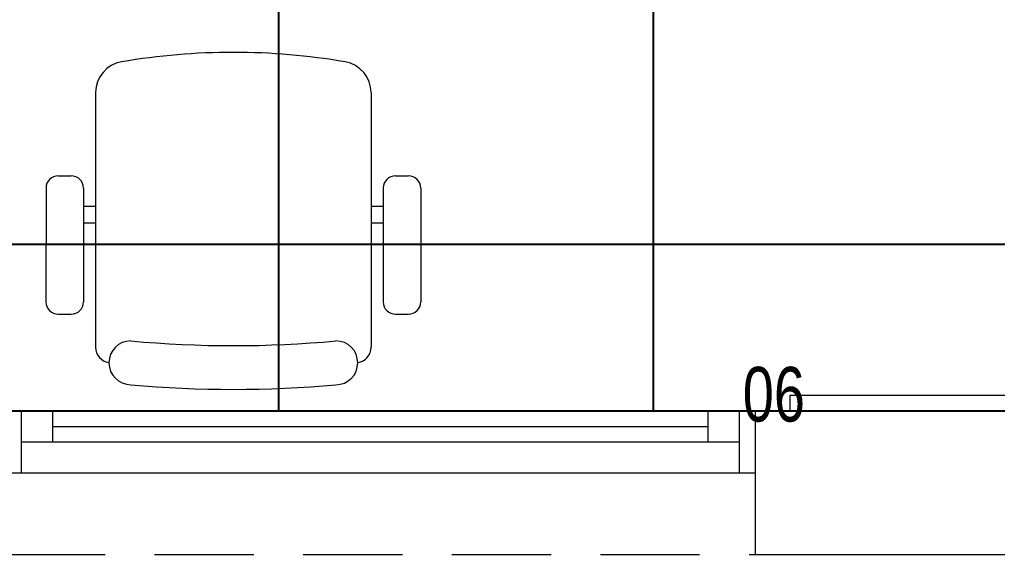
# Model space of a CAD drawing. Header units: inches. Extents: x -12418 to 183584, y -29325 to 19878.
# Drawn here: x 20585 to 22151, y -13697 to -12840 of the extents above; entities that cross this region are included whole.
import ezdxf

# ---------------------------------------------------------------- set-up
doc = ezdxf.new("R2010")
doc.units = ezdxf.units.IN
doc.header["$LTSCALE"] = 25
doc.header["$MEASUREMENT"] = 0
doc.linetypes.add('00-Ground Floor$0$HIDDEN', pattern=[9.525, 6.35, -3.175])
doc.linetypes.add('DASHDOT', pattern=[25.4, 12.7, -6.35, 0, -6.35])
doc.layers.get('0').update_dxf_attribs({"color": 8})
for name, color, linetype, lineweight in [('00-Ground Floor$0$72_EGR_EQP_TAG', 142, 'Continuous', 5), ('00-Ground Floor$0$Aluminum', 251, 'Continuous', 5), ('00-Ground Floor$0$LOADING', 253, 'Continuous', 5), ('00-Ground Floor$0$NEW Wall', 166, 'Continuous', 5), ('00-Ground Floor$0$Proj', 251, 'Continuous', 5), ('00-Ground Floor$0$Walls', 251, 'Continuous', 5), ('E-LITE-CLNG-CNDT', 6, 'DASHDOT', 35)]:
    doc.layers.add(name, color=color, linetype=linetype, lineweight=lineweight)
doc.layers.add('00-Ground Floor$0$False Ceiling', color=251, linetype='Continuous')
doc.styles.add('00-Ground Floor$0$X3G_ENTITY_257CFD', font='swisscl.ttf', dxfattribs={"height": 200})

# ---------------------------------------------------------------- blocks, each defined once
blk = doc.blocks.new('*X137')
at = {"color": 0}
for p, q in [((5, 3), (5, 3)), ((5, 3), (5, 3)), ((5, 3), (5, 3)), ((5, 3), (5, 3)), ((5, 3), (5, 3)), ((5, 3), (5, 3)), ((5, 3), (5, 3)), ((5, 3), (5, 3)), ((5, 3), (5, 3)), ((5, 3), (5, 3)), ((5, 3), (5, 3)), ((5, 3), (5, 3)), ((5, 3), (5, 3)), ((5, 3), (5, 3)), ((5, 3), (5, 3)), ((5, 3), (5, 3)), ((5, 3), (5, 3)), ((5, 3), (5, 3)), ((5, 3), (5, 3)), ((5, 3), (5, 3)), ((5, 3), (5, 3)), ((5, 3), (5, 3)), ((5, 3), (5, 3)), ((5, 3), (5, 3)), ((5, 3), (5, 3)), ((5, 3), (5, 3)), ((5, 3), (5, 3)), ((5, 3), (5, 3)), ((5, 3), (5, 3)), ((5, 3), (5, 3)), ((5, 3), (5, 3)), ((5, 3), (5, 3)), ((5, 3), (5, 3)), ((5, 3), (5, 3)), ((5, 3), (5, 3)), ((5, 3), (5, 3)), ((5, 3), (5, 3)), ((5, 3), (5, 3)), ((5, 3), (5, 3)), ((5, 3), (5, 3)), ((5, 3), (5, 3)), ((5, 3), (5, 3)), ((5, 3), (5, 3)), ((5, 3), (5, 3)), ((5, 3), (5, 3)), ((5, 3), (5, 3)), ((5, 3), (5, 3)), ((5, 3), (5, 3)), ((5, 3), (5, 3)), ((5, 3), (5, 3)), ((5, 3), (5, 3)), ((5, 3), (5, 3)), ((5, 3), (5, 3)), ((5, 3), (5, 3)), ((5, 3), (5, 3)), ((5, 3), (5, 3)), ((5, 3), (5, 3)), ((5, 3), (5, 3)), ((5, 3), (5, 3)), ((5, 3), (5, 3)), ((5, 3), (5, 3)), ((5, 3), (5, 3)), ((5, 3), (5, 3)), ((5, 3), (5, 3)), ((5, 3), (5, 3)), ((5, 3), (5, 3)), ((6, 3), (5, 3)), ((5, 3), (5, 3)), ((6, 3), (5, 3)), ((5, 3), (5, 3)), ((6, 3), (5, 3)), ((5, 3), (5, 3)), ((6, 3), (5, 3)), ((5, 3), (5, 3)), ((5, 3), (5, 3)), ((5, 3), (5, 3)), ((5, 3), (5, 3)), ((5, 3), (5, 3)), ((5, 3), (5, 3)), ((5, 3), (5, 3)), ((5, 3), (5, 3)), ((5, 3), (5, 3)), ((5, 3), (5, 3)), ((5, 3), (5, 3)), ((5, 3), (5, 3)), ((5, 3), (5, 3)), ((5, 3), (5, 3)), ((5, 3), (5, 3)), ((5, 3), (5, 3)), ((5, 3), (5, 3)), ((5, 3), (5, 3)), ((5, 3), (5, 3)), ((5, 3), (5, 3)), ((5, 3), (5, 3)), ((5, 3), (5, 3)), ((5, 3), (5, 3)), ((6, 3), (6, 3)), ((6, 3), (6, 3)), ((6, 3), (6, 3)), ((6, 3), (6, 3)), ((6, 3), (6, 3)), ((6, 3), (6, 3)), ((6, 3), (6, 3)), ((6, 3), (6, 3)), ((6, 3), (6, 3)), ((6, 3), (6, 3)), ((6, 3), (6, 3)), ((6, 3), (6, 3)), ((6, 3), (6, 3)), ((6, 3), (6, 3)), ((6, 3), (6, 3)), ((6, 3), (6, 3)), ((6, 3), (6, 3)), ((6, 3), (6, 3)), ((6, 3), (6, 3)), ((6, 3), (6, 3)), ((6, 3), (6, 3)), ((6, 3), (6, 3)), ((6, 3), (6, 3)), ((6, 3), (6, 3)), ((6, 3), (6, 3)), ((6, 3), (6, 3)), ((6, 3), (6, 3)), ((6, 3), (6, 3)), ((6, 3), (6, 3)), ((6, 3), (6, 3)), ((6, 3), (6, 3)), ((6, 3), (6, 3)), ((6, 3), (6, 3)), ((6, 3), (6, 3)), ((6, 3), (6, 3)), ((6, 3), (6, 3)), ((6, 3), (6, 3)), ((6, 3), (6, 3)), ((6, 3), (6, 3)), ((6, 3), (6, 3)), ((6, 3), (6, 3)), ((6, 3), (6, 3)), ((6, 3), (6, 3)), ((6, 3), (6, 3)), ((6, 3), (6, 3)), ((6, 3), (6, 3)), ((6, 3), (6, 3)), ((6, 3), (6, 3)), ((6, 3), (6, 3)), ((6, 3), (6, 3)), ((6, 3), (6, 3)), ((6, 3), (6, 3)), ((6, 3), (6, 3)), ((6, 3), (6, 3)), ((6, 3), (6, 3)), ((6, 3), (6, 3)), ((6, 3), (6, 3)), ((6, 3), (6, 3)), ((6, 3), (6, 3)), ((6, 3), (6, 3)), ((6, 3), (6, 3)), ((6, 3), (6, 3)), ((6, 3), (6, 3)), ((6, 3), (6, 3)), ((6, 3), (6, 3)), ((6, 3), (6, 3)), ((6, 3), (6, 3)), ((6, 3), (6, 3)), ((6, 3), (6, 3)), ((6, 3), (6, 3)), ((6, 3), (6, 3)), ((6, 3), (6, 3)), ((6, 3), (6, 3)), ((6, 3), (6, 3)), ((6, 3), (6, 3)), ((6, 3), (6, 3)), ((6, 3), (6, 3)), ((6, 3), (6, 3)), ((6, 3), (6, 3)), ((6, 3), (6, 3)), ((6, 3), (6, 3)), ((6, 3), (6, 3)), ((6, 3), (6, 3)), ((6, 3), (6, 3)), ((6, 3), (6, 3)), ((6, 3), (6, 3)), ((6, 3), (6, 3)), ((6, 3), (6, 3)), ((6, 3), (6, 3)), ((6, 3), (6, 3)), ((6, 3), (6, 3)), ((6, 3), (6, 3)), ((6, 3), (6, 3)), ((6, 3), (6, 3)), ((6, 3), (6, 3)), ((6, 3), (6, 3)), ((6, 3), (6, 3)), ((6, 3), (6, 3)), ((6, 3), (6, 3)), ((6, 3), (6, 3)), ((6, 3), (6, 3)), ((6, 3), (6, 3)), ((6, 3), (6, 3)), ((6, 3), (6, 3)), ((6, 3), (6, 3)), ((6, 3), (6, 3)), ((6, 3), (6, 3)), ((6, 3), (6, 3)), ((6, 3), (6, 3)), ((6, 3), (6, 3)), ((6, 3), (6, 3)), ((6, 3), (6, 3)), ((6, 3), (6, 3)), ((6, 3), (6, 3)), ((6, 3), (6, 3)), ((6, 3), (6, 3)), ((6, 3), (6, 3)), ((6, 3), (6, 3)), ((6, 3), (6, 3)), ((6, 3), (6, 3)), ((6, 3), (6, 3)), ((6, 3), (6, 3)), ((6, 3), (6, 3)), ((6, 3), (6, 3)), ((6, 3), (6, 3)), ((6, 3), (6, 3)), ((6, 3), (6, 3)), ((6, 3), (6, 3)), ((6, 3), (6, 3)), ((6, 3), (6, 3)), ((6, 3), (6, 3)), ((6, 3), (6, 3)), ((6, 3), (6, 3)), ((6, 3), (6, 3)), ((6, 3), (6, 3)), ((6, 3), (6, 3)), ((6, 3), (6, 3)), ((6, 3), (6, 3)), ((6, 3), (6, 3)), ((6, 3), (6, 3)), ((6, 3), (6, 3)), ((6, 3), (6, 3)), ((6, 3), (6, 3)), ((6, 3), (6, 3)), ((6, 3), (6, 3)), ((6, 3), (6, 3)), ((6, 3), (6, 3)), ((6, 3), (6, 3)), ((6, 3), (6, 3)), ((6, 3), (6, 3)), ((6, 3), (6, 3)), ((6, 3), (6, 3)), ((6, 3), (6, 3)), ((6, 3), (6, 3)), ((6, 3), (6, 3)), ((6, 3), (6, 3)), ((6, 3), (6, 3)), ((6, 3), (6, 3)), ((6, 3), (6, 3)), ((6, 3), (6, 3)), ((6, 3), (6, 3)), ((6, 3), (6, 3)), ((6, 3), (6, 3)), ((6, 3), (6, 3)), ((6, 3), (6, 3)), ((6, 3), (6, 3)), ((6, 3), (6, 3)), ((6, 3), (6, 3)), ((6, 3), (6, 3)), ((6, 3), (6, 3)), ((6, 3), (6, 3)), ((6, 3), (6, 3)), ((6, 3), (6, 3)), ((6, 3), (6, 3)), ((6, 3), (6, 3)), ((6, 3), (6, 3)), ((6, 3), (6, 3)), ((6, 3), (6, 3)), ((6, 3), (6, 3)), ((6, 3), (6, 3)), ((6, 3), (6, 3)), ((6, 3), (6, 3)), ((6, 3), (6, 3)), ((6, 3), (6, 3)), ((6, 3), (6, 3)), ((6, 3), (6, 3)), ((6, 3), (6, 3)), ((6, 3), (6, 3)), ((6, 3), (6, 3)), ((6, 3), (6, 3)), ((6, 3), (6, 3)), ((6, 3), (6, 3)), ((6, 3), (6, 3)), ((6, 3), (6, 3)), ((6, 3), (6, 3)), ((6, 3), (6, 3)), ((6, 3), (6, 3)), ((6, 3), (6, 3)), ((6, 3), (6, 3)), ((6, 3), (6, 3)), ((6, 3), (6, 3)), ((6, 3), (6, 3)), ((6, 3), (6, 3)), ((6, 3), (6, 3)), ((6, 3), (5, 3)), ((6, 3), (5, 3)), ((6, 3), (5, 3)), ((6, 3), (5, 3)), ((6, 3), (5, 3)), ((6, 3), (6, 3)), ((6, 3), (6, 3)), ((6, 3), (6, 3)), ((6, 3), (6, 3)), ((6, 3), (6, 3)), ((6, 3), (6, 3)), ((6, 3), (6, 3)), ((6, 3), (6, 3)), ((6, 3), (6, 3)), ((6, 3), (6, 3)), ((6, 3), (6, 3)), ((6, 3), (6, 3)), ((6, 3), (6, 3)), ((6, 3), (6, 3)), ((6, 3), (6, 3)), ((6, 3), (6, 3)), ((6, 3), (6, 3)), ((6, 3), (6, 3)), ((6, 3), (6, 3)), ((6, 3), (6, 3)), ((6, 3), (6, 3)), ((6, 3), (6, 3)), ((6, 3), (6, 3)), ((6, 3), (6, 3)), ((6, 3), (6, 3)), ((6, 3), (6, 3)), ((6, 3), (6, 3)), ((6, 3), (6, 3)), ((6, 3), (6, 3)), ((6, 3), (6, 3)), ((6, 3), (6, 3)), ((6, 3), (6, 3)), ((6, 3), (6, 3)), ((6, 3), (6, 3)), ((6, 3), (6, 3)), ((6, 3), (6, 3)), ((6, 3), (6, 3)), ((6, 3), (6, 3)), ((6, 3), (6, 3)), ((6, 3), (6, 3)), ((6, 3), (6, 3)), ((6, 3), (6, 3)), ((6, 3), (6, 3)), ((6, 3), (6, 3)), ((6, 3), (6, 3)), ((6, 3), (6, 3)), ((6, 3), (6, 3)), ((6, 3), (6, 3)), ((6, 3), (6, 3)), ((6, 3), (6, 3)), ((6, 3), (6, 3)), ((6, 3), (6, 3)), ((6, 3), (6, 3)), ((6, 3), (6, 3)), ((6, 3), (6, 3)), ((6, 3), (6, 3)), ((6, 3), (6, 3)), ((6, 3), (6, 3)), ((6, 3), (6, 3)), ((6, 3), (6, 3)), ((6, 3), (6, 3)), ((6, 3), (6, 3)), ((6, 3), (6, 3)), ((6, 3), (6, 3)), ((6, 3), (6, 3)), ((6, 3), (6, 3)), ((6, 3), (6, 3)), ((6, 3), (6, 3)), ((6, 3), (6, 3)), ((6, 3), (6, 3)), ((6, 3), (6, 3)), ((6, 3), (6, 3)), ((6, 3), (6, 3)), ((6, 3), (6, 3)), ((6, 3), (6, 3)), ((6, 3), (6, 3)), ((6, 3), (6, 3)), ((6, 3), (6, 3)), ((6, 3), (6, 3)), ((6, 3), (6, 3)), ((6, 3), (6, 3)), ((6, 3), (6, 3)), ((6, 3), (6, 3)), ((6, 3), (6, 3)), ((6, 3), (6, 3)), ((6, 3), (6, 3)), ((6, 3), (6, 3)), ((6, 3), (6, 3)), ((6, 3), (6, 3)), ((6, 3), (6, 3)), ((6, 3), (6, 3)), ((6, 3), (6, 3)), ((6, 3), (6, 3)), ((6, 3), (6, 3)), ((6, 3), (6, 3)), ((6, 3), (6, 3)), ((6, 3), (6, 3)), ((6, 3), (6, 3)), ((6, 3), (6, 3)), ((6, 3), (6, 3)), ((6, 3), (6, 3)), ((6, 3), (6, 3)), ((6, 3), (6, 3)), ((6, 3), (6, 3)), ((6, 3), (6, 3)), ((6, 3), (6, 3)), ((6, 3), (6, 3)), ((6, 3), (6, 3)), ((6, 3), (6, 3)), ((6, 3), (6, 3)), ((6, 3), (6, 3)), ((6, 3), (6, 3)), ((6, 3), (6, 3)), ((6, 3), (6, 3)), ((6, 3), (6, 3)), ((6, 3), (6, 3)), ((6, 3), (6, 3)), ((6, 3), (6, 3)), ((6, 3), (6, 3)), ((6, 3), (6, 3)), ((6, 3), (6, 3)), ((6, 3), (6, 3)), ((6, 3), (6, 3)), ((6, 3), (6, 3)), ((6, 3), (6, 3)), ((6, 3), (6, 3)), ((6, 3), (6, 3)), ((6, 3), (6, 3)), ((6, 3), (6, 3)), ((6, 3), (6, 3)), ((6, 3), (6, 3)), ((6, 3), (6, 3)), ((6, 3), (6, 3)), ((6, 3), (6, 3)), ((6, 3), (6, 3)), ((6, 3), (6, 3)), ((6, 3), (6, 3)), ((6, 3), (6, 3)), ((6, 3), (6, 3)), ((6, 3), (6, 3)), ((6, 3), (6, 3)), ((6, 3), (6, 3)), ((6, 3), (6, 3)), ((6, 3), (6, 3)), ((6, 3), (6, 3)), ((6, 3), (6, 3)), ((6, 3), (6, 3)), ((6, 3), (6, 3)), ((6, 3), (6, 3)), ((6, 3), (6, 3)), ((6, 3), (6, 3)), ((6, 3), (6, 3)), ((6, 3), (6, 3)), ((6, 3), (6, 3)), ((6, 3), (6, 3)), ((6, 3), (6, 3)), ((6, 3), (6, 3)), ((6, 3), (6, 3)), ((6, 3), (6, 3)), ((6, 3), (6, 3)), ((6, 3), (6, 3)), ((6, 3), (6, 3)), ((6, 3), (6, 3)), ((6, 3), (6, 3)), ((6, 3), (6, 3)), ((6, 3), (6, 3)), ((6, 3), (6, 3)), ((6, 3), (6, 3)), ((6, 3), (6, 3)), ((6, 3), (6, 3)), ((6, 3), (6, 3)), ((6, 3), (6, 3)), ((6, 3), (6, 3)), ((6, 3), (6, 3)), ((6, 3), (6, 3)), ((6, 3), (6, 3)), ((6, 3), (6, 3)), ((6, 3), (6, 3)), ((6, 3), (6, 3)), ((6, 3), (6, 3)), ((6, 3), (6, 3)), ((6, 3), (6, 3)), ((6, 3), (6, 3)), ((6, 3), (6, 3)), ((6, 3), (6, 3)), ((6, 3), (6, 3)), ((6, 3), (6, 3)), ((6, 3), (6, 3)), ((6, 3), (6, 3)), ((6, 3), (6, 3)), ((6, 3), (6, 3)), ((6, 3), (6, 3)), ((6, 3), (6, 3)), ((6, 3), (6, 3)), ((6, 3), (6, 3)), ((6, 3), (6, 3)), ((6, 3), (6, 3)), ((6, 3), (6, 3)), ((6, 3), (6, 3)), ((6, 3), (6, 3)), ((6, 3), (6, 3)), ((6, 3), (6, 3)), ((6, 3), (6, 3)), ((6, 3), (6, 3)), ((6, 3), (6, 3)), ((6, 3), (6, 3)), ((6, 3), (6, 3)), ((6, 3), (6, 3)), ((6, 3), (6, 3)), ((6, 3), (6, 3)), ((6, 3), (6, 3)), ((6, 3), (6, 3)), ((6, 3), (6, 3)), ((6, 3), (6, 3)), ((6, 3), (6, 3)), ((6, 3), (6, 3)), ((6, 3), (6, 3)), ((6, 3), (6, 3)), ((6, 3), (6, 3)), ((6, 3), (6, 3)), ((6, 3), (6, 3)), ((6, 3), (6, 3)), ((6, 3), (6, 3)), ((6, 3), (6, 3)), ((6, 3), (6, 3)), ((6, 3), (6, 3)), ((6, 3), (6, 3)), ((6, 3), (6, 3)), ((6, 3), (6, 3)), ((6, 3), (6, 3)), ((6, 3), (6, 3)), ((6, 3), (6, 3)), ((6, 3), (6, 3)), ((6, 3), (6, 3)), ((6, 3), (6, 3)), ((6, 3), (6, 3)), ((6, 3), (6, 3)), ((6, 3), (6, 3)), ((6, 3), (6, 3)), ((6, 3), (6, 3)), ((6, 3), (6, 3)), ((6, 3), (6, 3)), ((6, 3), (6, 3)), ((6, 3), (6, 3)), ((6, 3), (6, 3)), ((6, 3), (6, 3)), ((6, 3), (6, 3)), ((6, 3), (6, 3)), ((6, 3), (6, 3)), ((6, 3), (6, 3)), ((6, 3), (6, 3)), ((6, 3), (6, 3)), ((6, 3), (6, 3)), ((6, 3), (6, 3)), ((6, 3), (6, 3)), ((6, 3), (6, 3)), ((6, 3), (6, 3)), ((6, 3), (6, 3)), ((6, 3), (6, 3)), ((6, 3), (6, 3)), ((6, 3), (6, 3)), ((6, 3), (6, 3)), ((6, 3), (6, 3)), ((6, 3), (6, 3)), ((6, 3), (6, 3)), ((6, 3), (6, 3)), ((6, 3), (6, 3)), ((6, 3), (6, 3)), ((6, 3), (6, 3)), ((6, 3), (6, 3)), ((6, 3), (6, 3)), ((6, 3), (6, 3)), ((6, 3), (6, 3)), ((6, 3), (6, 3)), ((6, 3), (6, 3)), ((6, 3), (6, 3)), ((6, 3), (6, 3)), ((6, 3), (6, 3)), ((6, 3), (6, 3)), ((6, 3), (6, 3)), ((6, 3), (6, 3)), ((6, 3), (6, 3)), ((6, 3), (6, 3)), ((6, 3), (6, 3)), ((6, 3), (6, 3)), ((6, 3), (6, 3)), ((6, 3), (6, 3)), ((6, 3), (6, 3)), ((6, 3), (6, 3)), ((6, 3), (6, 3)), ((6, 3), (6, 3)), ((6, 3), (6, 3)), ((6, 3), (6, 3)), ((6, 3), (6, 3)), ((6, 3), (6, 3)), ((6, 3), (6, 3)), ((6, 3), (6, 3)), ((6, 3), (6, 3)), ((6, 3), (6, 3)), ((6, 3), (6, 3)), ((6, 3), (6, 3)), ((6, 3), (6, 3)), ((6, 3), (6, 3)), ((6, 3), (6, 3)), ((6, 3), (6, 3)), ((6, 3), (6, 3)), ((6, 3), (6, 3)), ((6, 3), (6, 3)), ((6, 3), (6, 3)), ((6, 3), (6, 3)), ((6, 3), (6, 3)), ((6, 3), (6, 3)), ((6, 3), (6, 3)), ((6, 3), (6, 3)), ((6, 3), (6, 3)), ((6, 3), (6, 3)), ((6, 3), (6, 3))]:
    blk.add_line(p, q, dxfattribs=at)
blk = doc.blocks.new('*X138')
at = {"color": 0}
for p, q in [((13, 1), (13, 1)), ((13, 1), (13, 1)), ((13, 1), (13, 1)), ((13, 1), (13, 1)), ((13, 1), (13, 1)), ((13, 1), (13, 1)), ((13, 1), (13, 1)), ((13, 1), (13, 1)), ((13, 1), (13, 1)), ((13, 1), (13, 1)), ((13, 1), (13, 1)), ((13, 1), (13, 1)), ((13, 1), (13, 1)), ((13, 1), (13, 1)), ((13, 1), (13, 1)), ((13, 1), (14, 1)), ((13, 1), (14, 1)), ((13, 1), (14, 1)), ((13, 1), (13, 1)), ((13, 1), (13, 1)), ((13, 1), (13, 1)), ((13, 1), (13, 1)), ((13, 1), (13, 1)), ((13, 1), (13, 1)), ((13, 1), (13, 1)), ((13, 1), (13, 1)), ((13, 1), (13, 1)), ((13, 1), (13, 1)), ((13, 1), (13, 1)), ((13, 1), (13, 1)), ((13, 1), (13, 1)), ((13, 1), (13, 1)), ((13, 1), (13, 1)), ((13, 1), (13, 1)), ((13, 1), (13, 1)), ((13, 1), (13, 1)), ((13, 1), (13, 1)), ((13, 1), (13, 1)), ((13, 1), (13, 1)), ((13, 1), (13, 1)), ((13, 1), (13, 1)), ((13, 1), (13, 1)), ((13, 1), (13, 1)), ((13, 1), (13, 1)), ((13, 1), (13, 1)), ((13, 1), (13, 1)), ((13, 1), (13, 1)), ((13, 1), (13, 1)), ((13, 1), (13, 1)), ((13, 1), (13, 1)), ((13, 1), (13, 1)), ((13, 1), (13, 1)), ((13, 1), (13, 1)), ((13, 1), (13, 1)), ((13, 1), (13, 1)), ((13, 1), (13, 1)), ((13, 1), (13, 1)), ((13, 1), (13, 1)), ((13, 1), (13, 1)), ((13, 1), (13, 1)), ((13, 1), (13, 1)), ((13, 1), (13, 1)), ((13, 1), (13, 1)), ((13, 1), (13, 1)), ((13, 1), (13, 1)), ((13, 1), (13, 1)), ((13, 1), (13, 1)), ((13, 1), (13, 1)), ((13, 1), (13, 1)), ((13, 1), (13, 1)), ((13, 1), (13, 1)), ((13, 1), (13, 1)), ((13, 1), (13, 1)), ((13, 1), (13, 1)), ((13, 1), (13, 1)), ((13, 1), (13, 1)), ((13, 1), (13, 1)), ((13, 1), (13, 1)), ((13, 1), (13, 1)), ((13, 1), (13, 1)), ((13, 1), (13, 1)), ((13, 1), (13, 1)), ((13, 1), (13, 1)), ((13, 1), (13, 1)), ((13, 1), (13, 1)), ((13, 1), (13, 1)), ((13, 1), (13, 1)), ((13, 1), (13, 1)), ((13, 1), (13, 1)), ((13, 1), (13, 1)), ((13, 1), (13, 1)), ((13, 1), (13, 1)), ((13, 1), (13, 1)), ((13, 1), (13, 1)), ((13, 1), (13, 1)), ((13, 1), (13, 1)), ((13, 1), (13, 1)), ((13, 1), (13, 1)), ((13, 1), (13, 1)), ((13, 1), (13, 1)), ((13, 1), (13, 1)), ((13, 1), (13, 1)), ((13, 1), (13, 1)), ((13, 1), (13, 1)), ((13, 1), (13, 1)), ((13, 1), (13, 1)), ((13, 1), (13, 1)), ((13, 1), (13, 1)), ((13, 1), (13, 1)), ((13, 1), (13, 1)), ((13, 1), (13, 1)), ((13, 1), (13, 1)), ((13, 1), (13, 1)), ((13, 1), (13, 1)), ((13, 1), (13, 1)), ((13, 1), (13, 1)), ((13, 1), (13, 1)), ((13, 1), (13, 1)), ((13, 1), (13, 1)), ((13, 1), (13, 1)), ((13, 1), (13, 1)), ((13, 1), (13, 1)), ((13, 1), (13, 1)), ((13, 1), (14, 1)), ((13, 0), (13, 0)), ((13, 0), (13, 0)), ((13, 0), (13, 0)), ((13, 0), (13, 0)), ((13, 0), (13, 0)), ((13, 0), (13, 0)), ((13, 0), (13, 0)), ((13, 0), (13, 0)), ((13, 0), (13, 0)), ((13, 0), (13, 0)), ((13, 0), (13, 0)), ((13, 0), (13, 0)), ((13, 0), (13, 0)), ((13, 0), (13, 0)), ((13, 0), (13, 0)), ((13, 0), (13, 0)), ((13, 0), (13, 0)), ((13, 0), (13, 0)), ((13, 0), (13, 0)), ((13, 0), (13, 0)), ((13, 0), (13, 0)), ((13, 0), (13, 0)), ((13, 0), (13, 0)), ((13, 0), (13, 0)), ((13, 0), (13, 0)), ((13, 0), (13, 0)), ((13, 0), (13, 0)), ((13, 0), (13, 0)), ((13, 0), (13, 0)), ((13, 0), (13, 0)), ((13, 0), (13, 0)), ((13, 0), (13, 0)), ((13, 0), (13, 0)), ((13, 0), (13, 0)), ((13, 0), (13, 0)), ((13, 0), (13, 0)), ((13, 0), (13, 0)), ((13, 0), (13, 0)), ((13, 0), (13, 0)), ((13, 0), (13, 0)), ((13, 0), (13, 0)), ((13, 0), (13, 0)), ((13, 0), (13, 0)), ((13, 0), (13, 0)), ((13, 0), (13, 0)), ((13, 0), (13, 0)), ((13, 0), (13, 0)), ((13, 0), (13, 0)), ((13, 0), (14, 0)), ((13, 0), (14, 0)), ((13, 0), (13, 0)), ((13, 0), (14, 0)), ((14, 1), (14, 1)), ((14, 1), (14, 1)), ((14, 1), (14, 1)), ((14, 1), (14, 1)), ((14, 1), (14, 1)), ((14, 1), (14, 1)), ((14, 1), (14, 1)), ((14, 1), (14, 1)), ((14, 1), (14, 1)), ((14, 1), (14, 1)), ((14, 1), (14, 1)), ((14, 1), (14, 1)), ((14, 1), (14, 1)), ((14, 1), (14, 1)), ((14, 1), (14, 1)), ((14, 1), (14, 1)), ((14, 1), (14, 1)), ((14, 1), (14, 1)), ((14, 1), (14, 1)), ((14, 1), (14, 1)), ((14, 1), (14, 1)), ((14, 1), (14, 1)), ((14, 1), (14, 1)), ((14, 1), (14, 1)), ((14, 1), (14, 1)), ((14, 1), (14, 1)), ((14, 1), (14, 1)), ((14, 1), (14, 1)), ((14, 1), (14, 1)), ((14, 1), (14, 1)), ((14, 1), (14, 1)), ((14, 1), (14, 1)), ((14, 1), (14, 1)), ((14, 1), (14, 1)), ((14, 1), (14, 1)), ((14, 1), (14, 1)), ((14, 1), (14, 1)), ((14, 1), (14, 1)), ((14, 1), (14, 1)), ((14, 1), (14, 1)), ((14, 1), (14, 1)), ((14, 1), (14, 1)), ((14, 1), (14, 1)), ((14, 1), (14, 1)), ((14, 1), (14, 1)), ((14, 1), (14, 1)), ((14, 1), (14, 1)), ((14, 1), (14, 1)), ((14, 1), (14, 1)), ((14, 1), (14, 1)), ((14, 1), (14, 1)), ((14, 1), (14, 1)), ((14, 1), (14, 1)), ((14, 1), (14, 1)), ((14, 1), (14, 1)), ((14, 1), (14, 1)), ((14, 1), (14, 1)), ((14, 1), (14, 1)), ((14, 1), (14, 1)), ((14, 1), (14, 1)), ((14, 1), (14, 1)), ((14, 1), (14, 1)), ((14, 1), (14, 1)), ((14, 1), (14, 1)), ((14, 1), (14, 1)), ((14, 1), (14, 1)), ((14, 1), (14, 1)), ((14, 1), (14, 1)), ((14, 1), (14, 1)), ((14, 1), (14, 1)), ((14, 1), (14, 1)), ((14, 1), (14, 1)), ((14, 1), (14, 1)), ((14, 1), (14, 1)), ((14, 1), (14, 1)), ((14, 1), (14, 1)), ((14, 1), (14, 1)), ((14, 1), (14, 1)), ((14, 1), (14, 1)), ((14, 1), (14, 1)), ((14, 1), (14, 1)), ((14, 1), (14, 1)), ((14, 1), (14, 1)), ((14, 1), (14, 1)), ((14, 1), (14, 1)), ((14, 1), (14, 1)), ((14, 1), (14, 1)), ((14, 1), (14, 1)), ((14, 1), (14, 1)), ((14, 1), (14, 1)), ((14, 1), (14, 1)), ((14, 1), (14, 1)), ((14, 1), (14, 1)), ((14, 1), (14, 1)), ((14, 0), (14, 0)), ((14, 0), (14, 0)), ((14, 0), (14, 0)), ((14, 0), (14, 0)), ((14, 0), (14, 0)), ((14, 0), (14, 0)), ((14, 0), (14, 0)), ((14, 0), (14, 0)), ((14, 0), (14, 0)), ((14, 0), (14, 0)), ((14, 0), (14, 0)), ((14, 0), (14, 0)), ((14, 0), (14, 0)), ((14, 0), (14, 0)), ((14, 0), (14, 0)), ((14, 0), (14, 0)), ((14, 0), (14, 0)), ((14, 0), (14, 0)), ((14, 0), (14, 0)), ((14, 0), (14, 0)), ((14, 0), (14, 0)), ((14, 0), (14, 0)), ((14, 0), (14, 0)), ((14, 0), (14, 0)), ((14, 0), (14, 0)), ((14, 0), (14, 0)), ((14, 0), (14, 0)), ((14, 0), (14, 0)), ((14, 0), (14, 0)), ((14, 0), (14, 0)), ((14, 0), (14, 0)), ((14, 0), (14, 0)), ((14, 0), (14, 0)), ((14, 0), (14, 0)), ((14, 0), (14, 0)), ((14, 0), (14, 0)), ((14, 0), (14, 0)), ((14, 0), (14, 0)), ((14, 0), (14, 0)), ((14, 0), (14, 0)), ((14, 0), (14, 0)), ((14, 0), (14, 0)), ((14, 0), (14, 0)), ((14, 0), (14, 0)), ((14, 0), (14, 0)), ((14, 0), (14, 0)), ((14, 0), (14, 0)), ((14, 0), (14, 0)), ((13, 0), (13, 0)), ((13, 0), (14, 0)), ((13, 0), (13, 0)), ((13, 0), (14, 0)), ((13, 0), (13, 0)), ((13, 0), (14, 0)), ((13, 0), (13, 0)), ((13, 0), (13, 0)), ((13, 0), (13, 0)), ((13, 0), (13, 0)), ((13, 0), (14, 0)), ((13, 0), (13, 0)), ((13, 0), (14, 0)), ((13, 0), (13, 0)), ((13, 0), (14, 0)), ((13, 0), (13, 0)), ((13, 0), (14, 0)), ((13, 0), (13, 0)), ((13, 0), (14, 0)), ((13, 0), (13, 0)), ((13, 0), (14, 0)), ((13, 0), (13, 0)), ((13, 0), (14, 0)), ((13, 0), (13, 0)), ((13, 0), (13, 0)), ((13, 0), (13, 0)), ((13, 0), (14, 0)), ((13, 0), (13, 0)), ((13, 0), (14, 0)), ((13, 0), (13, 0)), ((13, 0), (14, 0)), ((13, 0), (13, 0)), ((13, 0), (14, 0)), ((13, 0), (13, 0)), ((13, 0), (13, 0)), ((13, 0), (13, 0)), ((13, 0), (13, 0)), ((13, 0), (13, 0)), ((13, 0), (13, 0)), ((13, 0), (13, 0)), ((13, 0), (13, 0)), ((13, 0), (13, 0)), ((13, 0), (13, 0)), ((13, 0), (13, 0)), ((13, 0), (13, 0)), ((13, 0), (13, 0)), ((13, 0), (13, 0)), ((13, 0), (13, 0)), ((13, 0), (13, 0)), ((13, 0), (13, 0)), ((13, 0), (13, 0)), ((13, 0), (13, 0)), ((13, 0), (13, 0)), ((13, 0), (13, 0)), ((13, 0), (13, 0)), ((13, 0), (13, 0)), ((13, 0), (13, 0)), ((13, 0), (13, 0)), ((13, 0), (13, 0)), ((13, 0), (13, 0)), ((13, 0), (13, 0)), ((13, 0), (13, 0)), ((13, 0), (13, 0)), ((13, 0), (13, 0)), ((13, -1), (13, -1)), ((13, -1), (13, -1)), ((13, -1), (13, -1)), ((13, -1), (13, -1)), ((13, -1), (13, -1)), ((13, -1), (14, -1)), ((13, -1), (13, -1)), ((14, 0), (14, 0)), ((14, 0), (14, 0)), ((14, 0), (14, 0)), ((14, 0), (14, 0)), ((14, 0), (14, 0)), ((14, 0), (14, 0)), ((14, 0), (14, 0)), ((14, 0), (14, 0)), ((14, 0), (14, 0)), ((14, 0), (14, 0)), ((14, 0), (14, 0)), ((14, 0), (14, 0)), ((14, 0), (14, 0)), ((14, 0), (14, 0)), ((14, 0), (14, 0)), ((13, 0), (14, 0)), ((14, 0), (14, 0)), ((14, 0), (14, 0)), ((14, 0), (14, 0)), ((14, 0), (14, 0)), ((14, 0), (14, 0)), ((14, 0), (14, 0)), ((14, 0), (14, 0)), ((14, 0), (14, 0)), ((14, 0), (14, 0)), ((14, 0), (14, 0)), ((14, 0), (14, 0)), ((14, 0), (14, 0)), ((14, 0), (14, 0)), ((14, 0), (14, 0)), ((14, 0), (14, 0)), ((14, 0), (14, 0)), ((14, 0), (14, 0)), ((14, 0), (14, 0)), ((14, 0), (14, 0)), ((14, 0), (14, 0)), ((14, 0), (14, 0)), ((14, 0), (14, 0)), ((14, 0), (14, 0)), ((14, 0), (14, 0)), ((14, 0), (14, 0)), ((14, 0), (14, 0)), ((14, 0), (14, 0)), ((14, 0), (14, 0)), ((14, 0), (14, 0)), ((14, 0), (14, 0)), ((14, 0), (14, 0)), ((14, 0), (14, 0)), ((14, 0), (14, 0)), ((14, 0), (14, 0)), ((14, -1), (14, -1)), ((14, -1), (14, -1)), ((14, -1), (14, -1)), ((14, -1), (14, -1)), ((14, -1), (14, -1))]:
    blk.add_line(p, q, dxfattribs=at)
blk = doc.blocks.new('00-Ground Floor$0$GF21018-P')
at = {"color": 0}
for p, q in [((-0.2207, 0.4756), (-0.2207, 0.0675)), ((0.2205, 0.4756), (0.2205, 0.0675)), ((-0.2806, 0.3422), (-0.2598, 0.3422)), ((0.2596, 0.3422), (0.2804, 0.3422)), ((-0.3002, 0.3226), (-0.3002, 0.14)), ((-0.2402, 0.3226), (-0.2402, 0.14)), ((0.24, 0.3226), (0.24, 0.14)), ((0.3, 0.3226), (0.3, 0.14)), ((-0.2402, 0.2937), (-0.2207, 0.2937)), ((0.2205, 0.2937), (0.24, 0.2937)), ((-0.2402, 0.2671), (-0.2207, 0.2671)), ((0.2205, 0.2671), (0.24, 0.2671)), ((-0.2806, 0.1204), (-0.2598, 0.1204)), ((0.2596, 0.1204), (0.2804, 0.1204))]:
    blk.add_line(p, q, dxfattribs=at)
for points in [[(0.24, 0.2937), (0.24, 0.2937), (0.24, 0.2937), (0.24, 0.2937), (0.24, 0.2937), (0.24, 0.2937), (0.24, 0.2937), (0.24, 0.2937), (0.24, 0.2937), (0.24, 0.2937), (0.24, 0.2937), (0.24, 0.2937), (0.24, 0.2937), (0.24, 0.2937), (0.24, 0.2937), (0.24, 0.2937), (0.24, 0.2937), (0.24, 0.2937), (0.24, 0.2937), (0.24, 0.2937), (0.24, 0.2937), (0.24, 0.2937), (0.24, 0.2937), (0.24, 0.2937), (0.24, 0.2937), (0.24, 0.2937), (0.24, 0.2937), (0.24, 0.2937), (0.24, 0.2937), (0.24, 0.2937), (0.24, 0.2937), (0.24, 0.2937), (0.24, 0.2937), (0.24, 0.2937), (0.24, 0.2937), (0.24, 0.2937), (0.24, 0.2937), (0.24, 0.2937), (0.24, 0.2937), (0.24, 0.2937), (0.24, 0.2937), (0.24, 0.2937), (0.24, 0.2937), (0.24, 0.2937), (0.24, 0.2937), (0.24, 0.2937), (0.24, 0.2937), (0.24, 0.2937), (0.24, 0.2937), (0.24, 0.2937), (0.24, 0.2937), (0.24, 0.2937), (0.24, 0.2937), (0.24, 0.2937), (0.24, 0.2937), (0.24, 0.2937), (0.24, 0.2937), (0.24, 0.2937), (0.24, 0.2937), (0.24, 0.2937), (0.24, 0.2937), (0.24, 0.2937), (0.24, 0.2937), (0.24, 0.2937), (0.24, 0.2937), (0.24, 0.2937), (0.24, 0.2937), (0.24, 0.2937), (0.24, 0.2937), (0.24, 0.2937), (0.24, 0.2937), (0.24, 0.2937), (0.24, 0.2937), (0.24, 0.2937), (0.24, 0.2937), (0.24, 0.2937), (0.24, 0.2937), (0.24, 0.2937), (0.24, 0.2937), (0.24, 0.2937), (0.24, 0.2937), (0.24, 0.2937), (0.24, 0.2937), (0.24, 0.2937), (0.24, 0.2937), (0.24, 0.2937), (0.24, 0.2937), (0.24, 0.2937), (0.24, 0.2937), (0.24, 0.2937), (0.24, 0.2937), (0.24, 0.2937), (0.24, 0.2937), (0.24, 0.2937), (0.24, 0.2937), (0.24, 0.2937), (0.24, 0.2937), (0.24, 0.2937), (0.24, 0.2937), (0.24, 0.2937), (0.24, 0.2937), (0.24, 0.2937), (0.24, 0.2937), (0.24, 0.2937), (0.24, 0.2937), (0.24, 0.2937), (0.24, 0.2937), (0.24, 0.2937), (0.24, 0.2937), (0.24, 0.2937), (0.24, 0.2937), (0.24, 0.2937), (0.24, 0.2937), (0.24, 0.2937), (0.24, 0.2937), (0.24, 0.2937), (0.24, 0.2937), (0.24, 0.2937), (0.24, 0.2937), (0.24, 0.2937), (0.24, 0.2937), (0.24, 0.2937), (0.24, 0.2937), (0.24, 0.2937), (0.24, 0.2937), (0.24, 0.2937), (0.24, 0.2937), (0.24, 0.2937), (0.24, 0.2937), (0.24, 0.2937), (0.24, 0.2937), (0.24, 0.2937), (0.24, 0.2937), (0.24, 0.2937), (0.24, 0.2937), (0.24, 0.2937), (0.24, 0.2937), (0.24, 0.2937), (0.24, 0.2937), (0.24, 0.2937), (0.24, 0.2937), (0.24, 0.2937), (0.24, 0.2937), (0.24, 0.2937), (0.24, 0.2937), (0.24, 0.2937), (0.24, 0.2937), (0.24, 0.2937), (0.24, 0.2937), (0.24, 0.2937), (0.24, 0.2937), (0.24, 0.2937), (0.24, 0.2937), (0.24, 0.2937), (0.24, 0.2937), (0.24, 0.2937), (0.24, 0.2937), (0.24, 0.2937), (0.24, 0.2937), (0.24, 0.2937), (0.24, 0.2937), (0.24, 0.2937), (0.24, 0.2937), (0.24, 0.2937), (0.24, 0.2937), (0.24, 0.2937), (0.24, 0.2937), (0.24, 0.2937), (0.24, 0.2937), (0.24, 0.2937), (0.24, 0.2937), (0.24, 0.2937), (0.24, 0.2937), (0.24, 0.2937), (0.24, 0.2937), (0.24, 0.2937), (0.24, 0.2937), (0.24, 0.2937), (0.24, 0.2937), (0.24, 0.2937), (0.24, 0.2937), (0.24, 0.2937), (0.24, 0.2937), (0.24, 0.2937), (0.24, 0.2937), (0.24, 0.2937), (0.24, 0.2937), (0.24, 0.2937), (0.24, 0.2937), (0.24, 0.2937), (0.24, 0.2937), (0.24, 0.2937), (0.24, 0.2937), (0.24, 0.2937), (0.24, 0.2937), (0.24, 0.2937), (0.24, 0.2937), (0.24, 0.2937), (0.24, 0.2937), (0.24, 0.2937), (0.24, 0.2937), (0.24, 0.2937), (0.24, 0.2937), (0.24, 0.2937), (0.24, 0.2937), (0.24, 0.2937), (0.24, 0.2937), (0.24, 0.2937), (0.24, 0.2937), (0.24, 0.2937), (0.24, 0.2937), (0.24, 0.2937), (0.24, 0.2937), (0.24, 0.2937), (0.24, 0.2937), (0.24, 0.2937), (0.24, 0.2937), (0.24, 0.2937), (0.24, 0.2937), (0.24, 0.2937), (0.24, 0.2937), (0.24, 0.2937), (0.24, 0.2937), (0.24, 0.2937), (0.24, 0.2937), (0.24, 0.2937), (0.24, 0.2937), (0.24, 0.2937), (0.24, 0.2937), (0.24, 0.2937), (0.24, 0.2937), (0.24, 0.2937), (0.24, 0.2937), (0.24, 0.2937), (0.24, 0.2937), (0.24, 0.2937), (0.24, 0.2937), (0.24, 0.2937), (0.24, 0.2937), (0.24, 0.2937), (0.24, 0.2937), (0.24, 0.2937), (0.24, 0.2937), (0.24, 0.2937), (0.24, 0.2937), (0.24, 0.2937), (0.24, 0.2937), (0.24, 0.2937), (0.24, 0.2937), (0.24, 0.2937), (0.24, 0.2937), (0.24, 0.2937), (0.24, 0.2937), (0.24, 0.2937), (0.24, 0.2937), (0.24, 0.2937), (0.24, 0.2937), (0.24, 0.2937), (0.24, 0.2937), (0.24, 0.2937), (0.24, 0.2937), (0.24, 0.2937), (0.24, 0.2937), (0.24, 0.2937), (0.24, 0.2937), (0.24, 0.2937), (0.24, 0.2937), (0.24, 0.2937), (0.24, 0.2937), (0.24, 0.2937), (0.24, 0.2937), (0.24, 0.2937), (0.24, 0.2937), (0.24, 0.2937), (0.24, 0.2937), (0.24, 0.2937), (0.24, 0.2937)], [(0.24, 0.2937), (0.24, 0.2937), (0.24, 0.2937), (0.24, 0.2937), (0.24, 0.2937), (0.24, 0.2937), (0.24, 0.2937), (0.24, 0.2937), (0.24, 0.2937), (0.24, 0.2937), (0.24, 0.2937), (0.24, 0.2937), (0.24, 0.2937), (0.24, 0.2937), (0.24, 0.2937), (0.24, 0.2937), (0.24, 0.2937), (0.24, 0.2937), (0.24, 0.2937), (0.24, 0.2937), (0.24, 0.2937), (0.24, 0.2937), (0.24, 0.2937), (0.24, 0.2937), (0.24, 0.2937), (0.24, 0.2937), (0.24, 0.2937), (0.24, 0.2937), (0.24, 0.2937), (0.24, 0.2937), (0.24, 0.2937), (0.24, 0.2937), (0.24, 0.2937), (0.24, 0.2937), (0.24, 0.2937), (0.24, 0.2937), (0.24, 0.2937), (0.24, 0.2937), (0.24, 0.2937), (0.24, 0.2937), (0.24, 0.2937), (0.24, 0.2937), (0.24, 0.2937), (0.24, 0.2937), (0.24, 0.2937), (0.24, 0.2937), (0.24, 0.2937), (0.24, 0.2937), (0.24, 0.2937), (0.24, 0.2937), (0.24, 0.2937), (0.24, 0.2937), (0.24, 0.2937), (0.24, 0.2937), (0.24, 0.2937), (0.24, 0.2937), (0.24, 0.2937), (0.24, 0.2937), (0.24, 0.2937), (0.24, 0.2937), (0.24, 0.2937), (0.24, 0.2937), (0.24, 0.2937), (0.24, 0.2937), (0.24, 0.2937), (0.24, 0.2937), (0.24, 0.2937), (0.24, 0.2937), (0.24, 0.2937), (0.24, 0.2937), (0.24, 0.2937), (0.24, 0.2937), (0.24, 0.2937), (0.24, 0.2937), (0.24, 0.2937), (0.24, 0.2937), (0.24, 0.2937), (0.24, 0.2937), (0.24, 0.2937), (0.24, 0.2937), (0.24, 0.2937), (0.24, 0.2937), (0.24, 0.2937), (0.24, 0.2937), (0.24, 0.2937), (0.24, 0.2937), (0.24, 0.2937), (0.24, 0.2937), (0.24, 0.2937), (0.24, 0.2937), (0.24, 0.2937), (0.24, 0.2937), (0.24, 0.2937), (0.24, 0.2937), (0.24, 0.2937), (0.24, 0.2937), (0.24, 0.2937), (0.24, 0.2937), (0.24, 0.2937), (0.24, 0.2937), (0.24, 0.2937), (0.24, 0.2937), (0.24, 0.2937), (0.24, 0.2937), (0.24, 0.2937), (0.24, 0.2937), (0.24, 0.2937), (0.24, 0.2937), (0.24, 0.2937), (0.24, 0.2937), (0.24, 0.2937), (0.24, 0.2937), (0.24, 0.2937), (0.24, 0.2937), (0.24, 0.2937), (0.24, 0.2937), (0.24, 0.2937), (0.24, 0.2937), (0.24, 0.2937), (0.24, 0.2937), (0.24, 0.2937), (0.24, 0.2937), (0.24, 0.2937), (0.24, 0.2937), (0.24, 0.2937), (0.24, 0.2937), (0.24, 0.2937), (0.24, 0.2937), (0.24, 0.2937), (0.24, 0.2937), (0.24, 0.2937), (0.24, 0.2937), (0.24, 0.2937), (0.24, 0.2937), (0.24, 0.2937), (0.24, 0.2937), (0.24, 0.2937), (0.24, 0.2937), (0.24, 0.2937), (0.24, 0.2937), (0.24, 0.2937), (0.24, 0.2937), (0.24, 0.2937), (0.24, 0.2937), (0.24, 0.2937), (0.24, 0.2937), (0.24, 0.2937), (0.24, 0.2937), (0.24, 0.2937), (0.24, 0.2937), (0.24, 0.2937), (0.24, 0.2937), (0.24, 0.2937), (0.24, 0.2937), (0.24, 0.2937), (0.24, 0.2937), (0.24, 0.2937), (0.24, 0.2937), (0.24, 0.2937), (0.24, 0.2937), (0.24, 0.2937), (0.24, 0.2937), (0.24, 0.2937), (0.24, 0.2937), (0.24, 0.2937), (0.24, 0.2937), (0.24, 0.2937), (0.24, 0.2937), (0.24, 0.2937), (0.24, 0.2937), (0.24, 0.2937), (0.24, 0.2937), (0.24, 0.2937), (0.24, 0.2937), (0.24, 0.2937), (0.24, 0.2937), (0.24, 0.2937), (0.24, 0.2937), (0.24, 0.2937), (0.24, 0.2937), (0.24, 0.2937), (0.24, 0.2937), (0.24, 0.2937), (0.24, 0.2937), (0.24, 0.2937), (0.24, 0.2937), (0.24, 0.2937), (0.24, 0.2937), (0.24, 0.2937), (0.24, 0.2937), (0.24, 0.2937), (0.24, 0.2937), (0.24, 0.2937), (0.24, 0.2937), (0.24, 0.2937), (0.24, 0.2937), (0.24, 0.2937), (0.24, 0.2937), (0.24, 0.2937), (0.24, 0.2937), (0.24, 0.2937), (0.24, 0.2937), (0.24, 0.2937), (0.24, 0.2937), (0.24, 0.2937), (0.24, 0.2937), (0.24, 0.2937), (0.24, 0.2937), (0.24, 0.2937), (0.24, 0.2937), (0.24, 0.2937), (0.24, 0.2937), (0.24, 0.2937), (0.24, 0.2937), (0.24, 0.2937), (0.24, 0.2937), (0.24, 0.2937), (0.24, 0.2937), (0.24, 0.2937)], [(0.24, 0.2937), (0.24, 0.2937), (0.24, 0.2937), (0.24, 0.2937), (0.24, 0.2937), (0.24, 0.2937), (0.24, 0.2937), (0.24, 0.2937), (0.24, 0.2937), (0.24, 0.2937), (0.24, 0.2937), (0.24, 0.2937), (0.24, 0.2937), (0.24, 0.2937), (0.24, 0.2937), (0.24, 0.2937), (0.24, 0.2937), (0.24, 0.2937), (0.24, 0.2937), (0.24, 0.2937), (0.24, 0.2937), (0.24, 0.2937), (0.24, 0.2937), (0.24, 0.2937), (0.24, 0.2937), (0.24, 0.2937), (0.24, 0.2937), (0.24, 0.2937), (0.24, 0.2937), (0.24, 0.2937), (0.24, 0.2937), (0.24, 0.2937), (0.24, 0.2937), (0.24, 0.2937), (0.24, 0.2937), (0.24, 0.2937), (0.24, 0.2937), (0.24, 0.2937), (0.24, 0.2937), (0.24, 0.2937), (0.24, 0.2937), (0.24, 0.2937), (0.24, 0.2937), (0.24, 0.2937), (0.24, 0.2937), (0.24, 0.2937), (0.24, 0.2937), (0.24, 0.2937), (0.24, 0.2937), (0.24, 0.2937), (0.24, 0.2937), (0.24, 0.2937), (0.24, 0.2937), (0.24, 0.2937), (0.24, 0.2937), (0.24, 0.2937), (0.24, 0.2937), (0.24, 0.2937), (0.24, 0.2937), (0.24, 0.2937), (0.24, 0.2937), (0.24, 0.2937), (0.24, 0.2937), (0.24, 0.2937), (0.24, 0.2937), (0.24, 0.2937), (0.24, 0.2937), (0.24, 0.2937), (0.24, 0.2937), (0.24, 0.2937), (0.24, 0.2937), (0.24, 0.2937), (0.24, 0.2937), (0.24, 0.2937), (0.24, 0.2937), (0.24, 0.2937), (0.24, 0.2937), (0.24, 0.2937), (0.24, 0.2937), (0.24, 0.2937), (0.24, 0.2937), (0.24, 0.2937), (0.24, 0.2937), (0.24, 0.2937), (0.24, 0.2937), (0.24, 0.2937), (0.24, 0.2937), (0.24, 0.2937), (0.24, 0.2937), (0.24, 0.2937), (0.24, 0.2937), (0.24, 0.2937), (0.24, 0.2937), (0.24, 0.2937), (0.24, 0.2937), (0.24, 0.2937), (0.24, 0.2937), (0.24, 0.2937), (0.24, 0.2937), (0.24, 0.2937), (0.24, 0.2937), (0.24, 0.2937), (0.24, 0.2937), (0.24, 0.2937), (0.24, 0.2937), (0.24, 0.2937), (0.24, 0.2937), (0.24, 0.2937), (0.24, 0.2937), (0.24, 0.2937), (0.24, 0.2937), (0.24, 0.2937), (0.24, 0.2937), (0.24, 0.2937), (0.24, 0.2937), (0.24, 0.2937), (0.24, 0.2937), (0.24, 0.2937), (0.24, 0.2937), (0.24, 0.2937), (0.24, 0.2937), (0.24, 0.2937), (0.24, 0.2937), (0.24, 0.2937), (0.24, 0.2937), (0.24, 0.2937), (0.24, 0.2937), (0.24, 0.2937), (0.24, 0.2937), (0.24, 0.2937), (0.24, 0.2937), (0.24, 0.2937), (0.24, 0.2937), (0.24, 0.2937), (0.24, 0.2937), (0.24, 0.2937), (0.24, 0.2937), (0.24, 0.2937), (0.24, 0.2937), (0.24, 0.2937), (0.24, 0.2937), (0.24, 0.2937), (0.24, 0.2937), (0.24, 0.2937), (0.24, 0.2937), (0.24, 0.2937), (0.24, 0.2937), (0.24, 0.2937), (0.24, 0.2937), (0.24, 0.2937), (0.24, 0.2937), (0.24, 0.2937), (0.24, 0.2937), (0.24, 0.2937), (0.24, 0.2937), (0.24, 0.2937), (0.24, 0.2937), (0.24, 0.2937), (0.24, 0.2937), (0.24, 0.2937), (0.24, 0.2937), (0.24, 0.2937), (0.24, 0.2937), (0.24, 0.2937), (0.24, 0.2937), (0.24, 0.2937), (0.24, 0.2937), (0.24, 0.2937), (0.24, 0.2937), (0.24, 0.2937), (0.24, 0.2937), (0.24, 0.2937), (0.24, 0.2937), (0.24, 0.2937), (0.24, 0.2937), (0.24, 0.2937), (0.24, 0.2937), (0.24, 0.2937), (0.24, 0.2937), (0.24, 0.2937), (0.24, 0.2937), (0.24, 0.2937), (0.24, 0.2937), (0.24, 0.2937), (0.24, 0.2937), (0.24, 0.2937), (0.24, 0.2937), (0.24, 0.2937), (0.24, 0.2937), (0.24, 0.2937), (0.24, 0.2937), (0.24, 0.2937), (0.24, 0.2937), (0.24, 0.2937), (0.24, 0.2937), (0.24, 0.2937), (0.24, 0.2937), (0.24, 0.2937), (0.24, 0.2937), (0.24, 0.2937), (0.24, 0.2937), (0.24, 0.2937), (0.24, 0.2937), (0.24, 0.2937), (0.24, 0.2937), (0.24, 0.2937), (0.24, 0.2937), (0.24, 0.2937), (0.24, 0.2937), (0.24, 0.2937), (0.24, 0.2937), (0.24, 0.2937), (0.24, 0.2937), (0.24, 0.2937)]]:
    blk.add_lwpolyline(points, close=True, dxfattribs=at)
for centre, radius, start, end in [((-0.0001, -0.5295), 1.0695, 80.3671, 99.6329), ((-0.1707, 0.4756), 0.05, 99.6329, 180), ((0.1705, 0.4756), 0.05, 0, 80.3671), ((-0.2806, 0.3226), 0.0196, 90, 180), ((-0.2598, 0.3226), 0.0196, 360, 90), ((0.2596, 0.3226), 0.0196, 90, 180), ((0.2804, 0.3226), 0.0196, 0, 90), ((-0.2806, 0.14), 0.0196, 180, 270), ((-0.2598, 0.14), 0.0196, 270, 360), ((0.2596, 0.14), 0.0196, 180, 270), ((0.2804, 0.14), 0.0196, 270, 0), ((-0.1957, 0.0675), 0.025, 180, 261.4721), ((-0.1643, 0.0425), 0.0351, 90, 270), ((0, 1.8467), 1.7767, 264.6946, 275.3053), ((0.1641, 0.0425), 0.0351, 270, 90), ((0.1955, 0.0675), 0.025, 278.5279, 360), ((0, 1.8314), 1.8314, 264.8532, 275.147)]:
    blk.add_arc(centre, radius, start, end, dxfattribs=at)
at = {"layer": '00-Ground Floor$0$NEW Wall', "color": 0, "linetype": 'Continuous'}
for points in [[(0.24, 0.2937), (0.24, 0.2937), (0.24, 0.2937), (0.24, 0.2937), (0.24, 0.2937), (0.24, 0.2937), (0.24, 0.2937), (0.24, 0.2937)], [(0.24, 0.2937), (0.24, 0.2937), (0.24, 0.2937), (0.24, 0.2937), (0.24, 0.2937), (0.24, 0.2937), (0.24, 0.2937)], [(0.24, 0.2937), (0.24, 0.2937), (0.24, 0.2937), (0.24, 0.2937), (0.24, 0.2937), (0.24, 0.2937), (0.24, 0.2937), (0.24, 0.2937), (0.24, 0.2937)], [(0.24, 0.2937), (0.24, 0.2937), (0.24, 0.2937), (0.24, 0.2937), (0.24, 0.2937), (0.24, 0.2937), (0.24, 0.2937), (0.24, 0.2937), (0.24, 0.2937), (0.24, 0.2937)], [(0.24, 0.2937), (0.24, 0.2937), (0.24, 0.2937), (0.24, 0.2937), (0.24, 0.2937), (0.24, 0.2937), (0.24, 0.2937), (0.24, 0.2937), (0.24, 0.2937), (0.24, 0.2937), (0.24, 0.2937), (0.24, 0.2937), (0.24, 0.2937), (0.24, 0.2937), (0.24, 0.2937)], [(0.24, 0.2937), (0.24, 0.2937), (0.24, 0.2937), (0.24, 0.2937), (0.24, 0.2937), (0.24, 0.2937), (0.24, 0.2937), (0.24, 0.2937), (0.24, 0.2937), (0.24, 0.2937)], [(0.24, 0.2937), (0.24, 0.2937), (0.24, 0.2937), (0.24, 0.2937), (0.24, 0.2937), (0.24, 0.2937), (0.24, 0.2937), (0.24, 0.2937), (0.24, 0.2937), (0.24, 0.2937)], [(0.24, 0.2937), (0.24, 0.2937), (0.24, 0.2937), (0.24, 0.2937), (0.24, 0.2937), (0.24, 0.2937), (0.24, 0.2937), (0.24, 0.2937), (0.24, 0.2937), (0.24, 0.2937)], [(0.24, 0.2937), (0.24, 0.2937), (0.24, 0.2937), (0.24, 0.2937), (0.24, 0.2937), (0.24, 0.2937), (0.24, 0.2937), (0.24, 0.2937), (0.24, 0.2937), (0.24, 0.2937), (0.24, 0.2937), (0.24, 0.2937), (0.24, 0.2937), (0.24, 0.2937), (0.24, 0.2937), (0.24, 0.2937), (0.24, 0.2937), (0.24, 0.2937)], [(0.24, 0.2937), (0.24, 0.2937), (0.24, 0.2937), (0.24, 0.2937), (0.24, 0.2937), (0.24, 0.2937), (0.24, 0.2937), (0.24, 0.2937), (0.24, 0.2937), (0.24, 0.2937), (0.24, 0.2937), (0.24, 0.2937)], [(0.24, 0.2937), (0.24, 0.2937), (0.24, 0.2937), (0.24, 0.2937), (0.24, 0.2937), (0.24, 0.2937), (0.24, 0.2937)], [(0.24, 0.2937), (0.24, 0.2937), (0.24, 0.2937), (0.24, 0.2937), (0.24, 0.2937), (0.24, 0.2937), (0.24, 0.2937), (0.24, 0.2937), (0.24, 0.2937), (0.24, 0.2937), (0.24, 0.2937), (0.24, 0.2937), (0.24, 0.2937), (0.24, 0.2937), (0.24, 0.2937), (0.24, 0.2937), (0.24, 0.2937), (0.24, 0.2937), (0.24, 0.2937), (0.24, 0.2937), (0.24, 0.2937), (0.24, 0.2937), (0.24, 0.2937), (0.24, 0.2937), (0.24, 0.2937), (0.24, 0.2937), (0.24, 0.2937), (0.24, 0.2937), (0.24, 0.2937), (0.24, 0.2937), (0.24, 0.2937), (0.24, 0.2937), (0.24, 0.2937), (0.24, 0.2937), (0.24, 0.2937), (0.24, 0.2937), (0.24, 0.2937), (0.24, 0.2937), (0.24, 0.2937), (0.24, 0.2937), (0.24, 0.2937), (0.24, 0.2937), (0.24, 0.2937), (0.24, 0.2937), (0.24, 0.2937), (0.24, 0.2937), (0.24, 0.2937), (0.24, 0.2937), (0.24, 0.2937), (0.24, 0.2937), (0.24, 0.2937), (0.24, 0.2937), (0.24, 0.2937), (0.24, 0.2937), (0.24, 0.2937), (0.24, 0.2937), (0.24, 0.2937), (0.24, 0.2937), (0.24, 0.2937), (0.24, 0.2937), (0.24, 0.2937), (0.24, 0.2937), (0.24, 0.2937), (0.24, 0.2937), (0.24, 0.2937), (0.24, 0.2937), (0.24, 0.2937), (0.24, 0.2937), (0.24, 0.2937), (0.24, 0.2937), (0.24, 0.2937), (0.24, 0.2937), (0.24, 0.2937), (0.24, 0.2937), (0.24, 0.2937), (0.24, 0.2937), (0.24, 0.2937), (0.24, 0.2937), (0.24, 0.2937), (0.24, 0.2937), (0.24, 0.2937), (0.24, 0.2937), (0.24, 0.2937), (0.24, 0.2937), (0.24, 0.2937), (0.24, 0.2937), (0.24, 0.2937), (0.24, 0.2937), (0.24, 0.2937), (0.24, 0.2937), (0.24, 0.2937), (0.24, 0.2937), (0.24, 0.2937), (0.24, 0.2937), (0.24, 0.2937), (0.24, 0.2937), (0.24, 0.2937), (0.24, 0.2937), (0.24, 0.2937), (0.24, 0.2937), (0.24, 0.2937), (0.24, 0.2937), (0.24, 0.2937), (0.24, 0.2937), (0.24, 0.2937), (0.24, 0.2937), (0.24, 0.2937), (0.24, 0.2937), (0.24, 0.2937), (0.24, 0.2937), (0.24, 0.2937)], [(0.24, 0.2937), (0.24, 0.2937), (0.24, 0.2937), (0.24, 0.2937), (0.24, 0.2937), (0.24, 0.2937), (0.24, 0.2937), (0.24, 0.2937), (0.24, 0.2937), (0.24, 0.2937), (0.24, 0.2937), (0.24, 0.2937), (0.24, 0.2937), (0.24, 0.2937), (0.24, 0.2937), (0.24, 0.2937), (0.24, 0.2937)], [(0.24, 0.2937), (0.24, 0.2937), (0.24, 0.2937), (0.24, 0.2937), (0.24, 0.2937), (0.24, 0.2937), (0.24, 0.2937), (0.24, 0.2937), (0.24, 0.2937), (0.24, 0.2937), (0.24, 0.2937), (0.24, 0.2937), (0.24, 0.2937), (0.24, 0.2937), (0.24, 0.2937), (0.24, 0.2937), (0.24, 0.2937), (0.24, 0.2937), (0.24, 0.2937), (0.24, 0.2937), (0.24, 0.2937), (0.24, 0.2937), (0.24, 0.2937), (0.24, 0.2937), (0.24, 0.2937), (0.24, 0.2937), (0.24, 0.2937), (0.24, 0.2937), (0.24, 0.2937), (0.24, 0.2937), (0.24, 0.2937), (0.24, 0.2937), (0.24, 0.2937), (0.24, 0.2937), (0.24, 0.2937), (0.24, 0.2937), (0.24, 0.2937), (0.24, 0.2937), (0.24, 0.2937), (0.24, 0.2937), (0.24, 0.2937), (0.24, 0.2937), (0.24, 0.2937), (0.24, 0.2937), (0.24, 0.2937), (0.24, 0.2937), (0.24, 0.2937), (0.24, 0.2937), (0.24, 0.2937), (0.24, 0.2937), (0.24, 0.2937), (0.24, 0.2937), (0.24, 0.2937), (0.24, 0.2937), (0.24, 0.2937), (0.24, 0.2937), (0.24, 0.2937), (0.24, 0.2937), (0.24, 0.2937), (0.24, 0.2937), (0.24, 0.2937), (0.24, 0.2937), (0.24, 0.2937), (0.24, 0.2937), (0.24, 0.2937), (0.24, 0.2937), (0.24, 0.2937), (0.24, 0.2937), (0.24, 0.2937), (0.24, 0.2937), (0.24, 0.2937), (0.24, 0.2937), (0.24, 0.2937), (0.24, 0.2937), (0.24, 0.2937), (0.24, 0.2937), (0.24, 0.2937), (0.24, 0.2937), (0.24, 0.2937), (0.24, 0.2937), (0.24, 0.2937), (0.24, 0.2937), (0.24, 0.2937), (0.24, 0.2937), (0.24, 0.2937), (0.24, 0.2937), (0.24, 0.2937), (0.24, 0.2937), (0.24, 0.2937)], [(0.24, 0.2937), (0.24, 0.2937), (0.24, 0.2937), (0.24, 0.2937), (0.24, 0.2937), (0.24, 0.2937), (0.24, 0.2937), (0.24, 0.2937), (0.24, 0.2937), (0.24, 0.2937), (0.24, 0.2937), (0.24, 0.2937), (0.24, 0.2937), (0.24, 0.2937), (0.24, 0.2937), (0.24, 0.2937), (0.24, 0.2937), (0.24, 0.2937), (0.24, 0.2937), (0.24, 0.2937), (0.24, 0.2937), (0.24, 0.2937), (0.24, 0.2937), (0.24, 0.2937), (0.24, 0.2937), (0.24, 0.2937), (0.24, 0.2937), (0.24, 0.2937), (0.24, 0.2937), (0.24, 0.2937), (0.24, 0.2937), (0.24, 0.2937), (0.24, 0.2937), (0.24, 0.2937), (0.24, 0.2937), (0.24, 0.2937), (0.24, 0.2937), (0.24, 0.2937), (0.24, 0.2937), (0.24, 0.2937), (0.24, 0.2937), (0.24, 0.2937), (0.24, 0.2937), (0.24, 0.2937), (0.24, 0.2937), (0.24, 0.2937), (0.24, 0.2937), (0.24, 0.2937), (0.24, 0.2937), (0.24, 0.2937), (0.24, 0.2937), (0.24, 0.2937), (0.24, 0.2937), (0.24, 0.2937)]]:
    blk.add_lwpolyline(points, dxfattribs=at)
at = {"color": 0}
for name, xscale, yscale, zscale in [('*X137', 8.59375e-11, 8.59375e-11, 8.59375e-11), ('*X138', 5.5e-11, 5.5e-11, 5.5e-11)]:
    blk.add_blockref(name, (0.24, 0.2937), dxfattribs=dict(at, xscale=xscale, yscale=yscale, zscale=zscale))
blk = doc.blocks.new('00-Ground Floor$0$A$Ce9e1c4c3')
at = {"layer": '00-Ground Floor$0$False Ceiling', "color": 254, "linetype": 'Continuous'}
for p, q in [((-79000, -13467.4), (-79000, -10057.4)), ((-78400, -13467.4), (-78400, -10057.4)), ((-80172.3, -13200), (-76150.5, -13200))]:
    blk.add_line(p, q, dxfattribs=at)
at = {"layer": '00-Ground Floor$0$False Ceiling', "color": 254}
blk.add_line((-80172.3, -13467.4, 0), (-76150.5, -13467.4, 0), dxfattribs=at)
blk = doc.blocks.new('00-Ground Floor')
at = {"layer": '00-Ground Floor$0$Aluminum'}
for p, q in [((21762.9, -13467.4, 0), (20562.9, -13467.4, 0)), ((20587.9, -13567.4, 0), (20587.9, -13467.4, 0)), ((20637.9, -13517.4, 0), (20637.9, -13467.4, 0)), ((21687.9, -13517.4, 0), (21687.9, -13467.4, 0)), ((21737.9, -13567.4, 0), (21737.9, -13467.4, 0)), ((20637.9, -13492.4, 0), (21687.9, -13492.4, 0)), ((21737.9, -13517.4, 0), (20587.9, -13517.4, 0)), ((21762.9, -13567.4, 0), (20562.9, -13567.4, 0))]:
    blk.add_line(p, q, dxfattribs=at)
at = {"layer": '00-Ground Floor$0$LOADING', "elevation": 0}
blk.add_lwpolyline([(22324.9, -13442.4), (22324.9, -13467.4), (21818.9, -13467.4), (21818.9, -13442.4), (22324.9, -13442.4)], dxfattribs=at)
at = {"layer": '00-Ground Floor$0$Proj', "linetype": '00-Ground Floor$0$HIDDEN'}
blk.add_line((20562.9, -13697.4, 0), (21762.9, -13697.4, 0), dxfattribs=at)
at = {"layer": '00-Ground Floor$0$Walls'}
for p, q in [((21762.9, -13467.4, 0), (23849.5, -13467.4, 0)), ((21762.9, -13467.4, 0), (21762.9, -13697.4, 0)), ((21762.9, -13697.4, 0), (25633.2, -13697.4, 0))]:
    blk.add_line(p, q, dxfattribs=at)
at = {"layer": '00-Ground Floor$0$False Ceiling', "color": 254}
blk.add_blockref('00-Ground Floor$0$A$Ce9e1c4c3', (100000, 0), dxfattribs=at)
at = {"layer": '00-Ground Floor$0$LOADING', "extrusion": (-2.24021e-05, -7.77426e-06, 1), "xscale": 1000, "yscale": 1000, "zscale": 1000, "rotation": 359.9985892349692}
blk.add_blockref('00-Ground Floor$0$GF21018-P', (20927.3, -13432.8, -0.4), dxfattribs=at)
at = {"layer": '00-Ground Floor$0$72_EGR_EQP_TAG', "insert": (21793, -13396.9, 0), "char_height": 87.47, "attachment_point": 2, "style": '00-Ground Floor$0$X3G_ENTITY_257CFD'}
blk.add_mtext('06', dxfattribs=at)

msp = doc.modelspace()

# ---------------------------------------------------------------- block references
at = {"layer": 'E-LITE-CLNG-CNDT', "color": 1}
msp.add_blockref('00-Ground Floor', (0, 0), dxfattribs=at)

doc.saveas('drawing.dxf')
